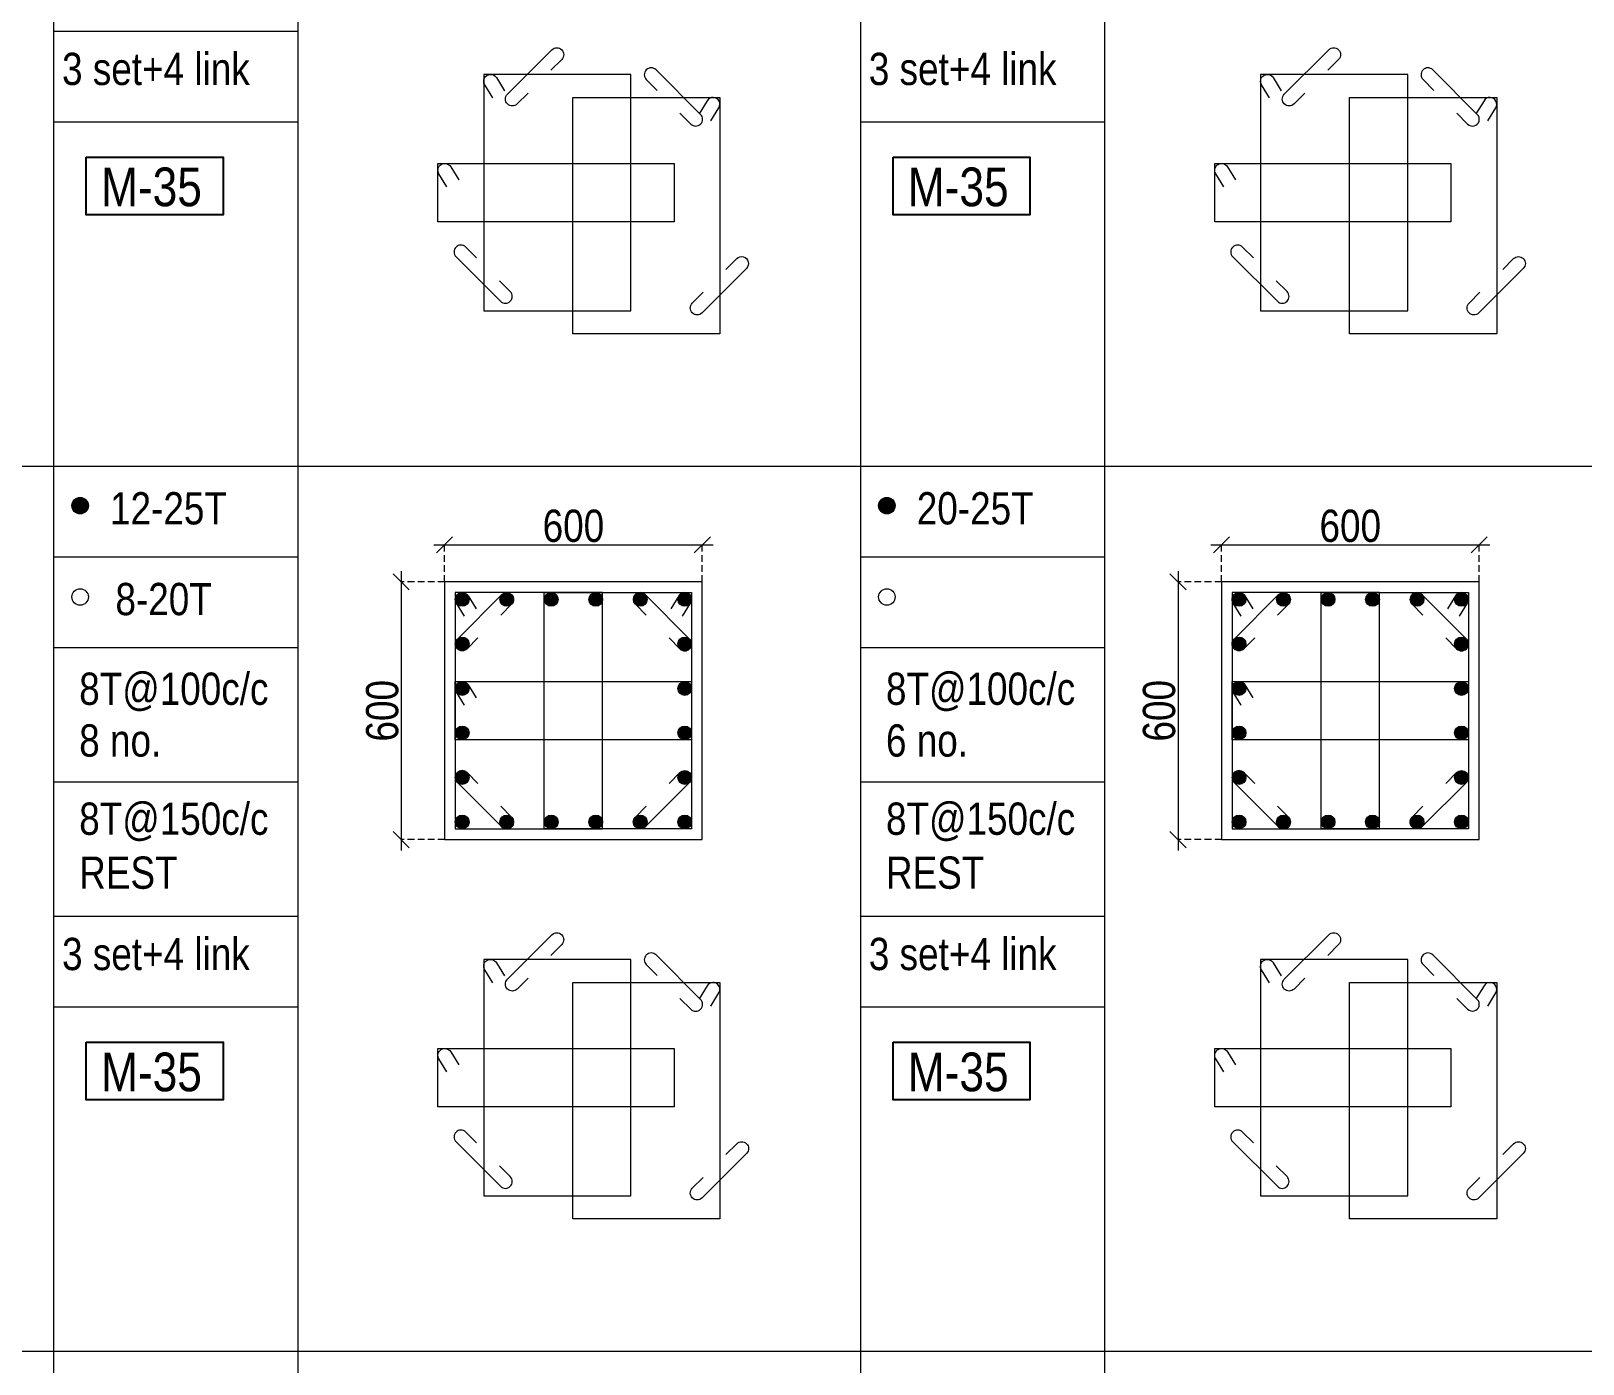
# Model space of a CAD drawing. Header units: millimetres. Extents: x 1112055 to 3390982, y -148532 to 766891.
# Drawn here: x 2532412 to 2546864, y 608104 to 620513 of the extents above; entities that cross this region are included whole.
import ezdxf
from ezdxf.enums import TextEntityAlignment as Align

# ---------------------------------------------------------------- set-up
doc = ezdxf.new("R2010")
doc.units = ezdxf.units.MM
doc.header["$PDMODE"] = 35
doc.header["$PDSIZE"] = -25
doc.linetypes.add('DASHED2', pattern=[0.375, 0.25, -0.125])
doc.linetypes.add('Hidden', pattern=[9.525, 6.35, -3.175])
for name, color, linetype, lineweight in [('B COL. SIZE DIM', 220, 'Continuous', 25), ('B COLSCH', 204, 'Continuous', 20), ('B COLUMN', 1, 'Hidden', 9), ('B STEEL', 34, 'Continuous', 15)]:
    doc.layers.add(name, color=color, linetype=linetype, lineweight=lineweight)
doc.layers.add('B TEXT', color=7, linetype='Continuous')
doc.styles.add('dim inside', font='romans.shx', dxfattribs={"width": 0.8, "height": 125})
doc.styles.add('SWINC', font='swissc.ttf')
doc.dimstyles.new('dim inside', dxfattribs={"dimtxt": 125, "dimasz": 100, "dimexe": 0, "dimexo": 0, "dimgap": 10, "dimtad": 0, "dimdec": 0, "dimzin": 0, "dimdsep": 46, "dimtxsty": 'dim inside', "dimblk": 'SMALL', "dimcen": 0.09, "dimadec": 0, "dimazin": 0, "dimtfac": 1, "dimtdec": 0, "dimtofl": 0, "dimtmove": 0, "dimatfit": 3, "dimfxl": 1, "dimtolj": 1, "dimtzin": 0, "dimarcsym": 2})

# ---------------------------------------------------------------- blocks, each defined once
blk = doc.blocks.new('_Oblique')
at = {"color": 0, "linetype": 'ByBlock', "lineweight": -2}
blk.add_line((-0.5, -0.5), (0.5, 0.5), dxfattribs=at)
blk = doc.blocks.new('*D5269')
at = {"layer": 'B COL. SIZE DIM', "color": 250, "lineweight": 9, "ltscale": 250, "transparency": 16777216}
blk.add_line((2536163, 615730), (2538763, 615730), dxfattribs=at)
at = {"layer": 'B COL. SIZE DIM', "color": 250, "linetype": 'DASHED2', "lineweight": 9, "ltscale": 250, "transparency": 16777216}
for p, q in [((2536263, 615385), (2536263, 615730)), ((2538663, 615385), (2538663, 615730))]:
    blk.add_line(p, q, dxfattribs=at)
at = {"layer": 'Defpoints', "color": 0, "lineweight": 40, "transparency": 16777216}
for p in [(2538663, 615730), (2536263, 615385), (2538663, 615385)]:
    blk.add_point(p, dxfattribs=at)
at = {"layer": 'B COL. SIZE DIM', "color": 250, "lineweight": 9, "transparency": 16777216, "xscale": 150, "yscale": 150, "zscale": 150, "rotation": 180}
blk.add_blockref('_Oblique', (2536263, 615730), dxfattribs=at)
at = {"layer": 'B COL. SIZE DIM', "color": 250, "lineweight": 9, "transparency": 16777216, "xscale": 150, "yscale": 150, "zscale": 150}
blk.add_blockref('_Oblique', (2538663, 615730), dxfattribs=at)
at = {"layer": 'B COL. SIZE DIM', "color": 6, "transparency": 16777216, "insert": (2537463, 615905), "char_height": 300, "attachment_point": 5, "style": 'SWINC'}
blk.add_mtext('\\A1;600', dxfattribs=at)
blk = doc.blocks.new('*D5270')
at = {"layer": 'B COL. SIZE DIM', "color": 250, "lineweight": 9, "ltscale": 250, "transparency": 16777216}
blk.add_line((2535859, 615485), (2535859, 612885), dxfattribs=at)
at = {"layer": 'B COL. SIZE DIM', "color": 250, "linetype": 'DASHED2', "lineweight": 9, "ltscale": 250, "transparency": 16777216}
for p, q in [((2536263, 615385), (2535859, 615385)), ((2536263, 612985), (2535859, 612985))]:
    blk.add_line(p, q, dxfattribs=at)
at = {"layer": 'Defpoints', "color": 0, "lineweight": 40, "transparency": 16777216}
for p in [(2536263, 615385), (2535859, 612985), (2536263, 612985)]:
    blk.add_point(p, dxfattribs=at)
at = {"layer": 'B COL. SIZE DIM', "color": 250, "lineweight": 9, "transparency": 16777216, "xscale": 150, "yscale": 150, "zscale": 150}
for p, rotation in [((2535859, 615385), 90), ((2535859, 612985), 270)]:
    blk.add_blockref('_Oblique', p, dxfattribs=dict(at, rotation=rotation))
at = {"layer": 'B COL. SIZE DIM', "color": 6, "transparency": 16777216, "insert": (2535684, 614185), "char_height": 300, "attachment_point": 5, "rotation": 90, "style": 'SWINC'}
blk.add_mtext('\\A1;600', dxfattribs=at)
blk = doc.blocks.new('*D5279')
at = {"layer": 'B COL. SIZE DIM', "color": 250, "lineweight": 9, "ltscale": 250, "transparency": 16777216}
blk.add_line((2543397, 615730), (2545997, 615730), dxfattribs=at)
at = {"layer": 'B COL. SIZE DIM', "color": 250, "linetype": 'DASHED2', "lineweight": 9, "ltscale": 250, "transparency": 16777216}
for p, q in [((2543497, 615385), (2543497, 615730)), ((2545897, 615385), (2545897, 615730))]:
    blk.add_line(p, q, dxfattribs=at)
at = {"layer": 'Defpoints', "color": 0, "lineweight": 40, "transparency": 16777216}
for p in [(2545897, 615730), (2543497, 615385), (2545897, 615385)]:
    blk.add_point(p, dxfattribs=at)
at = {"layer": 'B COL. SIZE DIM', "color": 250, "lineweight": 9, "transparency": 16777216, "xscale": 150, "yscale": 150, "zscale": 150, "rotation": 180}
blk.add_blockref('_Oblique', (2543497, 615730), dxfattribs=at)
at = {"layer": 'B COL. SIZE DIM', "color": 250, "lineweight": 9, "transparency": 16777216, "xscale": 150, "yscale": 150, "zscale": 150}
blk.add_blockref('_Oblique', (2545897, 615730), dxfattribs=at)
at = {"layer": 'B COL. SIZE DIM', "color": 6, "transparency": 16777216, "insert": (2544697, 615905), "char_height": 300, "attachment_point": 5, "style": 'SWINC'}
blk.add_mtext('\\A1;600', dxfattribs=at)
blk = doc.blocks.new('*D5280')
at = {"layer": 'B COL. SIZE DIM', "color": 250, "lineweight": 9, "ltscale": 250, "transparency": 16777216}
blk.add_line((2543093, 615485), (2543093, 612885), dxfattribs=at)
at = {"layer": 'B COL. SIZE DIM', "color": 250, "linetype": 'DASHED2', "lineweight": 9, "ltscale": 250, "transparency": 16777216}
for p, q in [((2543497, 615385), (2543093, 615385)), ((2543497, 612985), (2543093, 612985))]:
    blk.add_line(p, q, dxfattribs=at)
at = {"layer": 'Defpoints', "color": 0, "lineweight": 40, "transparency": 16777216}
for p in [(2543497, 615385), (2543093, 612985), (2543497, 612985)]:
    blk.add_point(p, dxfattribs=at)
at = {"layer": 'B COL. SIZE DIM', "color": 250, "lineweight": 9, "transparency": 16777216, "xscale": 150, "yscale": 150, "zscale": 150}
for p, rotation in [((2543093, 615385), 90), ((2543093, 612985), 270)]:
    blk.add_blockref('_Oblique', p, dxfattribs=dict(at, rotation=rotation))
at = {"layer": 'B COL. SIZE DIM', "color": 6, "transparency": 16777216, "insert": (2542918, 614185), "char_height": 300, "attachment_point": 5, "rotation": 90, "style": 'SWINC'}
blk.add_mtext('\\A1;600', dxfattribs=at)

msp = doc.modelspace()

# ---------------------------------------------------------------- hatches: boundary and pattern name
at = {"layer": 'B STEEL', "lineweight": 9, "ltscale": 0.5}
h = msp.add_hatch(color=34, dxfattribs=at)
edge = h.paths.add_edge_path()
edge.add_arc((2532869.2, 616094.5), 76.8, 0, 360)
h = msp.add_hatch(color=34, dxfattribs=at)
edge = h.paths.add_edge_path()
edge.add_arc((2540381.7, 616094.5), 76.8, 0, 360)
h = msp.add_hatch(color=34, dxfattribs=at)
edge = h.paths.add_edge_path()
edge.add_arc((2536427.3, 615221.3), 64, 0, 360)
h = msp.add_hatch(color=34, dxfattribs=at)
edge = h.paths.add_edge_path()
edge.add_arc((2536841.7, 615221.3), 64, 180, 540, ccw=False)
at = {"layer": 'B STEEL'}
h = msp.add_hatch(color=34, dxfattribs=at)
edge = h.paths.add_edge_path()
edge.add_arc((2537256.1, 615221.3), 64, 0, 360)
h = msp.add_hatch(color=34, dxfattribs=at)
edge = h.paths.add_edge_path()
edge.add_arc((2537670.5, 615221.3), 64, 0, 360)
at = {"layer": 'B STEEL', "lineweight": 9, "ltscale": 0.5}
h = msp.add_hatch(color=34, dxfattribs=at)
edge = h.paths.add_edge_path()
edge.add_arc((2538084.9, 615221.3), 64, 180, 540, ccw=False)
h = msp.add_hatch(color=34, dxfattribs=at)
edge = h.paths.add_edge_path()
edge.add_arc((2538499.3, 615221.3), 64, 180, 540, ccw=False)
h = msp.add_hatch(color=34, dxfattribs=at)
edge = h.paths.add_edge_path()
edge.add_arc((2543660.9, 615221.3), 64, 0, 360)
h = msp.add_hatch(color=34, dxfattribs=at)
edge = h.paths.add_edge_path()
edge.add_arc((2544075.3, 615221.3), 64, 180, 540, ccw=False)
at = {"layer": 'B STEEL'}
h = msp.add_hatch(color=34, dxfattribs=at)
edge = h.paths.add_edge_path()
edge.add_arc((2544489.7, 615221.3), 64, 0, 360)
h = msp.add_hatch(color=34, dxfattribs=at)
edge = h.paths.add_edge_path()
edge.add_arc((2544904.1, 615221.3), 64, 0, 360)
at = {"layer": 'B STEEL', "lineweight": 9, "ltscale": 0.5}
h = msp.add_hatch(color=34, dxfattribs=at)
edge = h.paths.add_edge_path()
edge.add_arc((2545318.5, 615221.3), 64, 180, 540, ccw=False)
h = msp.add_hatch(color=34, dxfattribs=at)
edge = h.paths.add_edge_path()
edge.add_arc((2545732.9, 615221.3), 64, 180, 540, ccw=False)
h = msp.add_hatch(color=34, dxfattribs=at)
edge = h.paths.add_edge_path()
edge.add_arc((2536427.3, 614807), 64, 0, 360)
h = msp.add_hatch(color=34, dxfattribs=at)
edge = h.paths.add_edge_path()
edge.add_arc((2538499.3, 614807), 64, 180, 540, ccw=False)
h = msp.add_hatch(color=34, dxfattribs=at)
edge = h.paths.add_edge_path()
edge.add_arc((2543660.9, 614807), 64, 0, 360)
h = msp.add_hatch(color=34, dxfattribs=at)
edge = h.paths.add_edge_path()
edge.add_arc((2545732.9, 614807), 64, 180, 540, ccw=False)
at = {"layer": 'B STEEL'}
h = msp.add_hatch(color=34, dxfattribs=at)
edge = h.paths.add_edge_path()
edge.add_arc((2536427.3, 614392.6), 64, 0, 360)
h = msp.add_hatch(color=34, dxfattribs=at)
edge = h.paths.add_edge_path()
edge.add_arc((2538499.3, 614392.6), 64, 0, 360)
h = msp.add_hatch(color=34, dxfattribs=at)
edge = h.paths.add_edge_path()
edge.add_arc((2543660.9, 614392.6), 64, 0, 360)
h = msp.add_hatch(color=34, dxfattribs=at)
edge = h.paths.add_edge_path()
edge.add_arc((2545732.9, 614392.6), 64, 0, 360)
h = msp.add_hatch(color=34, dxfattribs=at)
edge = h.paths.add_edge_path()
edge.add_arc((2536427.3, 613978.2), 64, 0, 360)
h = msp.add_hatch(color=34, dxfattribs=at)
edge = h.paths.add_edge_path()
edge.add_arc((2538499.3, 613978.2), 64, 0, 360)
h = msp.add_hatch(color=34, dxfattribs=at)
edge = h.paths.add_edge_path()
edge.add_arc((2543660.9, 613978.2), 64, 0, 360)
h = msp.add_hatch(color=34, dxfattribs=at)
edge = h.paths.add_edge_path()
edge.add_arc((2545732.9, 613978.2), 64, 0, 360)
at = {"layer": 'B STEEL', "lineweight": 9, "ltscale": 0.5}
h = msp.add_hatch(color=34, dxfattribs=at)
edge = h.paths.add_edge_path()
edge.add_arc((2536427.3, 613563.8), 64, 0, 360)
h = msp.add_hatch(color=34, dxfattribs=at)
edge = h.paths.add_edge_path()
edge.add_arc((2538499.3, 613563.8), 64, 180, 540, ccw=False)
h = msp.add_hatch(color=34, dxfattribs=at)
edge = h.paths.add_edge_path()
edge.add_arc((2543660.9, 613563.8), 64, 0, 360)
h = msp.add_hatch(color=34, dxfattribs=at)
edge = h.paths.add_edge_path()
edge.add_arc((2545732.9, 613563.8), 64, 180, 540, ccw=False)
h = msp.add_hatch(color=34, dxfattribs=at)
edge = h.paths.add_edge_path()
edge.add_arc((2536427.3, 613149.4), 64, 0, 360, ccw=False)
h = msp.add_hatch(color=34, dxfattribs=at)
edge = h.paths.add_edge_path()
edge.add_arc((2536841.7, 613149.4), 64, -180, 180)
at = {"layer": 'B STEEL'}
h = msp.add_hatch(color=34, dxfattribs=at)
edge = h.paths.add_edge_path()
edge.add_arc((2537256.1, 613149.4), 64, 0, 360)
h = msp.add_hatch(color=34, dxfattribs=at)
edge = h.paths.add_edge_path()
edge.add_arc((2537670.5, 613149.4), 64, 0, 360)
at = {"layer": 'B STEEL', "lineweight": 9, "ltscale": 0.5}
h = msp.add_hatch(color=34, dxfattribs=at)
edge = h.paths.add_edge_path()
edge.add_arc((2538084.9, 613149.4), 64, -180, 180)
h = msp.add_hatch(color=34, dxfattribs=at)
edge = h.paths.add_edge_path()
edge.add_arc((2538499.3, 613149.4), 64, -180, 180)
h = msp.add_hatch(color=34, dxfattribs=at)
edge = h.paths.add_edge_path()
edge.add_arc((2543660.9, 613149.4), 64, 0, 360, ccw=False)
h = msp.add_hatch(color=34, dxfattribs=at)
edge = h.paths.add_edge_path()
edge.add_arc((2544075.3, 613149.4), 64, -180, 180)
at = {"layer": 'B STEEL'}
h = msp.add_hatch(color=34, dxfattribs=at)
edge = h.paths.add_edge_path()
edge.add_arc((2544489.7, 613149.4), 64, 0, 360)
h = msp.add_hatch(color=34, dxfattribs=at)
edge = h.paths.add_edge_path()
edge.add_arc((2544904.1, 613149.4), 64, 0, 360)
at = {"layer": 'B STEEL', "lineweight": 9, "ltscale": 0.5}
h = msp.add_hatch(color=34, dxfattribs=at)
edge = h.paths.add_edge_path()
edge.add_arc((2545318.5, 613149.4), 64, -180, 180)
h = msp.add_hatch(color=34, dxfattribs=at)
edge = h.paths.add_edge_path()
edge.add_arc((2545732.9, 613149.4), 64, -180, 180)

# ---------------------------------------------------------------- linework, layer by layer
at = {"layer": 'B COLSCH', "color": 250, "lineweight": 0}
for p, q in [((2534897.3, 649422.2), (2534897.3, 574628.3)), ((2542409.8, 649422.2), (2542409.8, 574628.3)), ((2532622.9, 632942.5), (2532622.9, 583503.5)), ((2540135.4, 624702.7), (2540135.4, 583503.5)), ((2532622.9, 620513.1), (2534897.3, 620513.1)), ((2532622.9, 619668.2), (2534897.3, 619668.2)), ((2540135.4, 619668.2), (2542409.8, 619668.2)), ((2487307.1, 616462.8), (2667535.6, 616462.8)), ((2532622.9, 615617.8), (2534897.3, 615617.8)), ((2540135.4, 615617.8), (2542409.8, 615617.8)), ((2532622.9, 614772.8), (2534897.3, 614772.8)), ((2540135.4, 614772.8), (2542409.8, 614772.8)), ((2532622.9, 613523.1), (2534897.3, 613523.1)), ((2540135.4, 613523.1), (2542409.8, 613523.1)), ((2532622.9, 612273.3), (2534897.3, 612273.3)), ((2540135.4, 612273.3), (2542409.8, 612273.3)), ((2532622.9, 611428.3), (2534897.3, 611428.3)), ((2540135.4, 611428.3), (2542409.8, 611428.3)), ((2487307.1, 608223), (2667535.6, 608223))]:
    msp.add_line(p, q, dxfattribs=at)
at = {"layer": 'B COLUMN', "color": 1, "linetype": 'ByBlock', "lineweight": 20}
for points in [[(2536263.3, 612985.4), (2538663.3, 612985.4), (2538663.3, 615385.4), (2536263.3, 615385.4)], [(2543496.9, 612985.4), (2545896.9, 612985.4), (2545896.9, 615385.4), (2543496.9, 615385.4)]]:
    msp.add_lwpolyline(points, close=True, dxfattribs=at)
at = {"layer": 'B STEEL', "color": 34, "lineweight": 9, "ltscale": 0.5}
for points in [[(2537040.4, 619935.1), (2536939.5, 619834.2, -1), (2536849, 619924.7), (2537263.4, 620339.1, -1), (2537353.9, 620248.6), (2537253.1, 620147.7)], [(2544274, 619935.1), (2544173.1, 619834.2, -1), (2544082.6, 619924.7), (2544496.9, 620339.1, -1), (2544587.5, 620248.6), (2544486.6, 620147.7)], [(2538455, 619747.5), (2538555.9, 619646.7, 1), (2538646.4, 619737.2), (2538232, 620151.6, 1), (2538141.5, 620061.1), (2538242.4, 619960.2)], [(2545688.6, 619747.5), (2545789.4, 619646.7, 1), (2545880, 619737.2), (2545465.6, 620151.6, 1), (2545375.1, 620061.1), (2545475.9, 619960.2)], [(2536711.6, 619890.6), (2536636.8, 620012, -1), (2536745.9, 620079.2), (2536820.6, 619957.7)], [(2543945.1, 619890.6), (2543870.4, 620012, -1), (2543979.4, 620079.2), (2544054.2, 619957.7)], [(2538743.1, 619676), (2538817.8, 619797.5, 1), (2538708.8, 619864.6), (2538634, 619743.1)], [(2545976.6, 619676), (2546051.4, 619797.5, 1), (2545942.3, 619864.6), (2545867.6, 619743.1)], [(2536285.7, 619061.8), (2536210.9, 619183.3, -1), (2536319.9, 619250.4), (2536394.7, 619128.9)], [(2543519.2, 619061.8), (2543444.4, 619183.3, -1), (2543553.5, 619250.4), (2543628.2, 619128.9)], [(2536561.3, 618401.4), (2536460.4, 618502.3, 1), (2536369.9, 618411.7), (2536784.3, 617997.3, 1), (2536874.8, 618087.9), (2536774, 618188.7)], [(2538883.6, 618293.5), (2538984.4, 618394.4, -1), (2539075, 618303.8), (2538660.6, 617889.4, -1), (2538570.1, 617980), (2538670.9, 618080.8)], [(2543794.8, 618401.4), (2543694, 618502.3, 1), (2543603.4, 618411.7), (2544017.8, 617997.3, 1), (2544108.4, 618087.9), (2544007.5, 618188.7)], [(2546117.1, 618293.5), (2546218, 618394.4, -1), (2546308.5, 618303.8), (2545894.1, 617889.4, -1), (2545803.6, 617980), (2545904.5, 618080.8)], [(2536447.6, 615066.3), (2536372.8, 615187.8, -1), (2536481.9, 615254.9), (2536556.6, 615133.4)], [(2536573.5, 614862.5), (2536472.6, 614761.7, -1), (2536382.1, 614852.2), (2536796.5, 615266.6, -1), (2536887, 615176.1), (2536786.1, 615075.2)], [(2538353.2, 614862.5), (2538454, 614761.7, 1), (2538544.6, 614852.2), (2538130.2, 615266.6, 1), (2538039.6, 615176.1), (2538140.5, 615075.2)], [(2538479.1, 615066.3), (2538553.8, 615187.8, 1), (2538444.8, 615254.9), (2538370, 615133.4)], [(2543681.1, 615066.3), (2543606.4, 615187.8, -1), (2543715.4, 615254.9), (2543790.2, 615133.4)], [(2543807, 614862.5), (2543706.2, 614761.7, -1), (2543615.6, 614852.2), (2544030, 615266.6, -1), (2544120.6, 615176.1), (2544019.7, 615075.2)], [(2545586.7, 614862.5), (2545687.6, 614761.7, 1), (2545778.1, 614852.2), (2545363.7, 615266.6, 1), (2545273.2, 615176.1), (2545374.1, 615075.2)], [(2545712.6, 615066.3), (2545787.4, 615187.8, 1), (2545678.3, 615254.9), (2545603.6, 615133.4)], [(2536447.6, 614237.5), (2536372.8, 614359, -1), (2536481.9, 614426.1), (2536556.6, 614304.6)], [(2543681.1, 614237.5), (2543606.4, 614359, -1), (2543715.4, 614426.1), (2543790.2, 614304.6)], [(2536573.5, 613508.2), (2536472.6, 613609, 1), (2536382.1, 613518.5), (2536796.5, 613104.1, 1), (2536887, 613194.7), (2536786.1, 613295.5)], [(2538353.2, 613508.2), (2538454, 613609, -1), (2538544.6, 613518.5), (2538130.2, 613104.1, -1), (2538039.6, 613194.7), (2538140.5, 613295.5)], [(2543807, 613508.2), (2543706.2, 613609, 1), (2543615.6, 613518.5), (2544030, 613104.1, 1), (2544120.6, 613194.7), (2544019.7, 613295.5)], [(2545586.7, 613508.2), (2545687.6, 613609, -1), (2545778.1, 613518.5), (2545363.7, 613104.1, -1), (2545273.2, 613194.7), (2545374.1, 613295.5)], [(2537040.4, 611695.2), (2536939.5, 611594.3, -1), (2536849, 611684.9), (2537263.4, 612099.3, -1), (2537353.9, 612008.7), (2537253.1, 611907.9)], [(2544274, 611695.2), (2544173.1, 611594.3, -1), (2544082.6, 611684.9), (2544496.9, 612099.3, -1), (2544587.5, 612008.7), (2544486.6, 611907.9)], [(2538455, 611507.7), (2538555.9, 611406.8, 1), (2538646.4, 611497.4), (2538232, 611911.8, 1), (2538141.5, 611821.2), (2538242.4, 611720.4)], [(2545688.6, 611507.7), (2545789.4, 611406.8, 1), (2545880, 611497.4), (2545465.6, 611911.8, 1), (2545375.1, 611821.2), (2545475.9, 611720.4)], [(2536711.6, 611650.7), (2536636.8, 611772.2, -1), (2536745.9, 611839.3), (2536820.6, 611717.8)], [(2543945.1, 611650.7), (2543870.4, 611772.2, -1), (2543979.4, 611839.3), (2544054.2, 611717.8)], [(2538743.1, 611436.1), (2538817.8, 611557.6, 1), (2538708.8, 611624.7), (2538634, 611503.3)], [(2545976.6, 611436.1), (2546051.4, 611557.6, 1), (2545942.3, 611624.7), (2545867.6, 611503.3)], [(2536285.7, 610821.9), (2536210.9, 610943.4, -1), (2536319.9, 611010.5), (2536394.7, 610889)], [(2543519.2, 610821.9), (2543444.4, 610943.4, -1), (2543553.5, 611010.5), (2543628.2, 610889)], [(2536561.3, 610161.6), (2536460.4, 610262.4, 1), (2536369.9, 610171.9), (2536784.3, 609757.5, 1), (2536874.8, 609848), (2536774, 609948.9)], [(2538883.6, 610053.7), (2538984.4, 610154.5, -1), (2539075, 610064), (2538660.6, 609649.6, -1), (2538570.1, 609740.1), (2538670.9, 609841)], [(2543794.8, 610161.6), (2543694, 610262.4, 1), (2543603.4, 610171.9), (2544017.8, 609757.5, 1), (2544108.4, 609848), (2544007.5, 609948.9)], [(2546117.1, 610053.7), (2546218, 610154.5, -1), (2546308.5, 610064), (2545894.1, 609649.6, -1), (2545803.6, 609740.1), (2545904.5, 609841)]]:
    msp.add_lwpolyline(points, format="xyb", dxfattribs=at)
for points in [[(2536627.3, 617909.6), (2537998.5, 617909.6), (2537998.5, 620109.6), (2536627.3, 620109.6)], [(2543860.9, 617909.6), (2545232.1, 617909.6), (2545232.1, 620109.6), (2543860.9, 620109.6)], [(2538827.3, 617695), (2537456.1, 617695), (2537456.1, 619895), (2538827.3, 619895)], [(2546060.9, 617695), (2544689.7, 617695), (2544689.7, 619895), (2546060.9, 619895)], [(2536201.4, 619280.8), (2538401.4, 619280.8), (2538401.4, 618738.4), (2536201.4, 618738.4)], [(2543434.9, 619280.8), (2545634.9, 619280.8), (2545634.9, 618738.4), (2543434.9, 618738.4)], [(2536363.3, 613085.4), (2537734.5, 613085.4), (2537734.5, 615285.4), (2536363.3, 615285.4)], [(2538563.3, 613085.4), (2537192.1, 613085.4), (2537192.1, 615285.4), (2538563.3, 615285.4)], [(2543596.9, 613085.4), (2544968.1, 613085.4), (2544968.1, 615285.4), (2543596.9, 615285.4)], [(2545796.9, 613085.4), (2544425.7, 613085.4), (2544425.7, 615285.4), (2545796.9, 615285.4)], [(2536363.3, 614456.6), (2538563.3, 614456.6), (2538563.3, 613914.1), (2536363.3, 613914.1)], [(2543596.9, 614456.6), (2545796.9, 614456.6), (2545796.9, 613914.1), (2543596.9, 613914.1)], [(2536627.3, 609669.8), (2537998.5, 609669.8), (2537998.5, 611869.8), (2536627.3, 611869.8)], [(2543860.9, 609669.8), (2545232.1, 609669.8), (2545232.1, 611869.8), (2543860.9, 611869.8)], [(2538827.3, 609455.2), (2537456.1, 609455.2), (2537456.1, 611655.2), (2538827.3, 611655.2)], [(2546060.9, 609455.2), (2544689.7, 609455.2), (2544689.7, 611655.2), (2546060.9, 611655.2)], [(2536201.4, 611041), (2538401.4, 611041), (2538401.4, 610498.6), (2536201.4, 610498.6)], [(2543434.9, 611041), (2545634.9, 611041), (2545634.9, 610498.6), (2543434.9, 610498.6)]]:
    msp.add_lwpolyline(points, close=True, dxfattribs=at)
for centre, radius in [((2532869.2, 616094.5), 76.8), ((2540381.7, 616094.5), 76.8), ((2532869.2, 615244.3), 76.8), ((2536427.3, 615221.3), 64), ((2536841.7, 615221.3), 64), ((2537256.1, 615221.3), 64), ((2537670.5, 615221.3), 64), ((2538084.9, 615221.3), 64), ((2538499.3, 615221.3), 64), ((2540381.7, 615244.3), 76.8), ((2543660.9, 615221.3), 64), ((2544075.3, 615221.3), 64), ((2544489.7, 615221.3), 64), ((2544904.1, 615221.3), 64), ((2545318.5, 615221.3), 64), ((2545732.9, 615221.3), 64), ((2536427.3, 614807), 64), ((2538499.3, 614807), 64), ((2543660.9, 614807), 64), ((2545732.9, 614807), 64), ((2536427.3, 614392.6), 64), ((2538499.3, 614392.6), 64), ((2543660.9, 614392.6), 64), ((2545732.9, 614392.6), 64), ((2536427.3, 613978.2), 64), ((2538499.3, 613978.2), 64), ((2543660.9, 613978.2), 64), ((2545732.9, 613978.2), 64), ((2536427.3, 613563.8), 64), ((2538499.3, 613563.8), 64), ((2543660.9, 613563.8), 64), ((2545732.9, 613563.8), 64), ((2536427.3, 613149.4), 64), ((2536841.7, 613149.4), 64), ((2537256.1, 613149.4), 64), ((2537670.5, 613149.4), 64), ((2538084.9, 613149.4), 64), ((2538499.3, 613149.4), 64), ((2543660.9, 613149.4), 64), ((2544075.3, 613149.4), 64), ((2544489.7, 613149.4), 64), ((2544904.1, 613149.4), 64), ((2545318.5, 613149.4), 64), ((2545732.9, 613149.4), 64)]:
    msp.add_circle(centre, radius, dxfattribs=at)
at = {"layer": 'B TEXT', "color": 1}
for points in [[(2532926.6, 619339.1), (2534201.2, 619339.1), (2534201.2, 618801.1), (2532926.6, 618801.1)], [(2540439.1, 619339.1), (2541713.7, 619339.1), (2541713.7, 618801.1), (2540439.1, 618801.1)], [(2532926.6, 611099.3), (2534201.2, 611099.3), (2534201.2, 610561.3), (2532926.6, 610561.3)], [(2540439.1, 611099.3), (2541713.7, 611099.3), (2541713.7, 610561.3), (2540439.1, 610561.3)]]:
    msp.add_lwpolyline(points, close=True, dxfattribs=at)

# ---------------------------------------------------------------- texts
at = {"layer": 'B TEXT', "style": 'SWINC'}
for s, p in [('3 set+4 link', (2532701.1, 620010.7)), ('3 set+4 link', (2540213.6, 620010.7)), ('12-25T', (2533147.7, 615920)), ('20-25T', (2540660.2, 615920)), ('8-20T', (2533198.2, 615075)), ('8T@100c/c', (2532860.8, 614240.1)), ('8T@100c/c', (2540373.3, 614240.1)), ('8 no.', (2532860.8, 613758.4)), ('6 no.', (2540373.3, 613758.4)), ('8T@150c/c', (2532860.8, 613030.2)), ('8T@150c/c', (2540373.3, 613030.2)), ('REST', (2532860.8, 612527.9)), ('REST', (2540373.3, 612527.9)), ('3 set+4 link', (2532701.1, 611770.8)), ('3 set+4 link', (2540213.6, 611770.8))]:
    msp.add_text(s, height=300, dxfattribs=at).set_placement(p)
at = {"layer": 'B TEXT', "color": 1, "style": 'SWINC'}
for p in [(2533063.9, 618774.6), (2540576.4, 618774.6), (2533063.9, 610534.8), (2540576.4, 610534.8)]:
    msp.add_text('M-35', height=360, dxfattribs=at).set_placement(p, align=Align.BOTTOM_LEFT)

# ---------------------------------------------------------------- dimensions: what is measured, and where the dimension line sits
at = {"layer": 'B COL. SIZE DIM', "color": 250, "ltscale": 250}
for base, p1, p2, picture, middle in [((2538663.3, 615730.3), (2536263.3, 615385.4), (2538663.3, 615385.4), '*D5269', (2537463.3, 615905.3)), ((2545896.9, 615730.3), (2543496.9, 615385.4), (2545896.9, 615385.4), '*D5279', (2544696.9, 615905.3))]:
    dim = msp.add_linear_dim(base=base, p1=p1, p2=p2, dimstyle='dim inside', override={"dimtxt": 300, "dimasz": 150, "dimgap": 25, "dimtad": 3, "dimlfac": 0.25, "dimtxsty": 'SWINC', "dimblk1": 'Oblique', "dimblk2": 'Oblique', "dimsah": 1, "dimdle": 100, "dimclrd": 250, "dimclre": 250, "dimclrt": 6, "dimfxl": 1000, "dimlwd": 9, "dimlwe": 9}, dxfattribs=at)
    dim.commit()
    dim.dimension.update_dxf_attribs({"geometry": picture, "text_midpoint": middle})
for base, p1, p2, picture, middle in [((2535859.4, 612985.4), (2536263.3, 615385.4), (2536263.3, 612985.4), '*D5270', (2535684.4, 614185.4)), ((2543093, 612985.4), (2543496.9, 615385.4), (2543496.9, 612985.4), '*D5280', (2542918, 614185.4))]:
    dim = msp.add_linear_dim(base=base, p1=p1, p2=p2, angle=90, dimstyle='dim inside', override={"dimtxt": 300, "dimasz": 150, "dimgap": 25, "dimtad": 3, "dimlfac": 0.25, "dimtxsty": 'SWINC', "dimblk1": 'Oblique', "dimblk2": 'Oblique', "dimsah": 1, "dimdle": 100, "dimclrd": 250, "dimclre": 250, "dimclrt": 6, "dimfxl": 1000, "dimlwd": 9, "dimlwe": 9}, dxfattribs=at)
    dim.commit()
    dim.dimension.update_dxf_attribs({"geometry": picture, "text_midpoint": middle})

doc.saveas('drawing.dxf')
